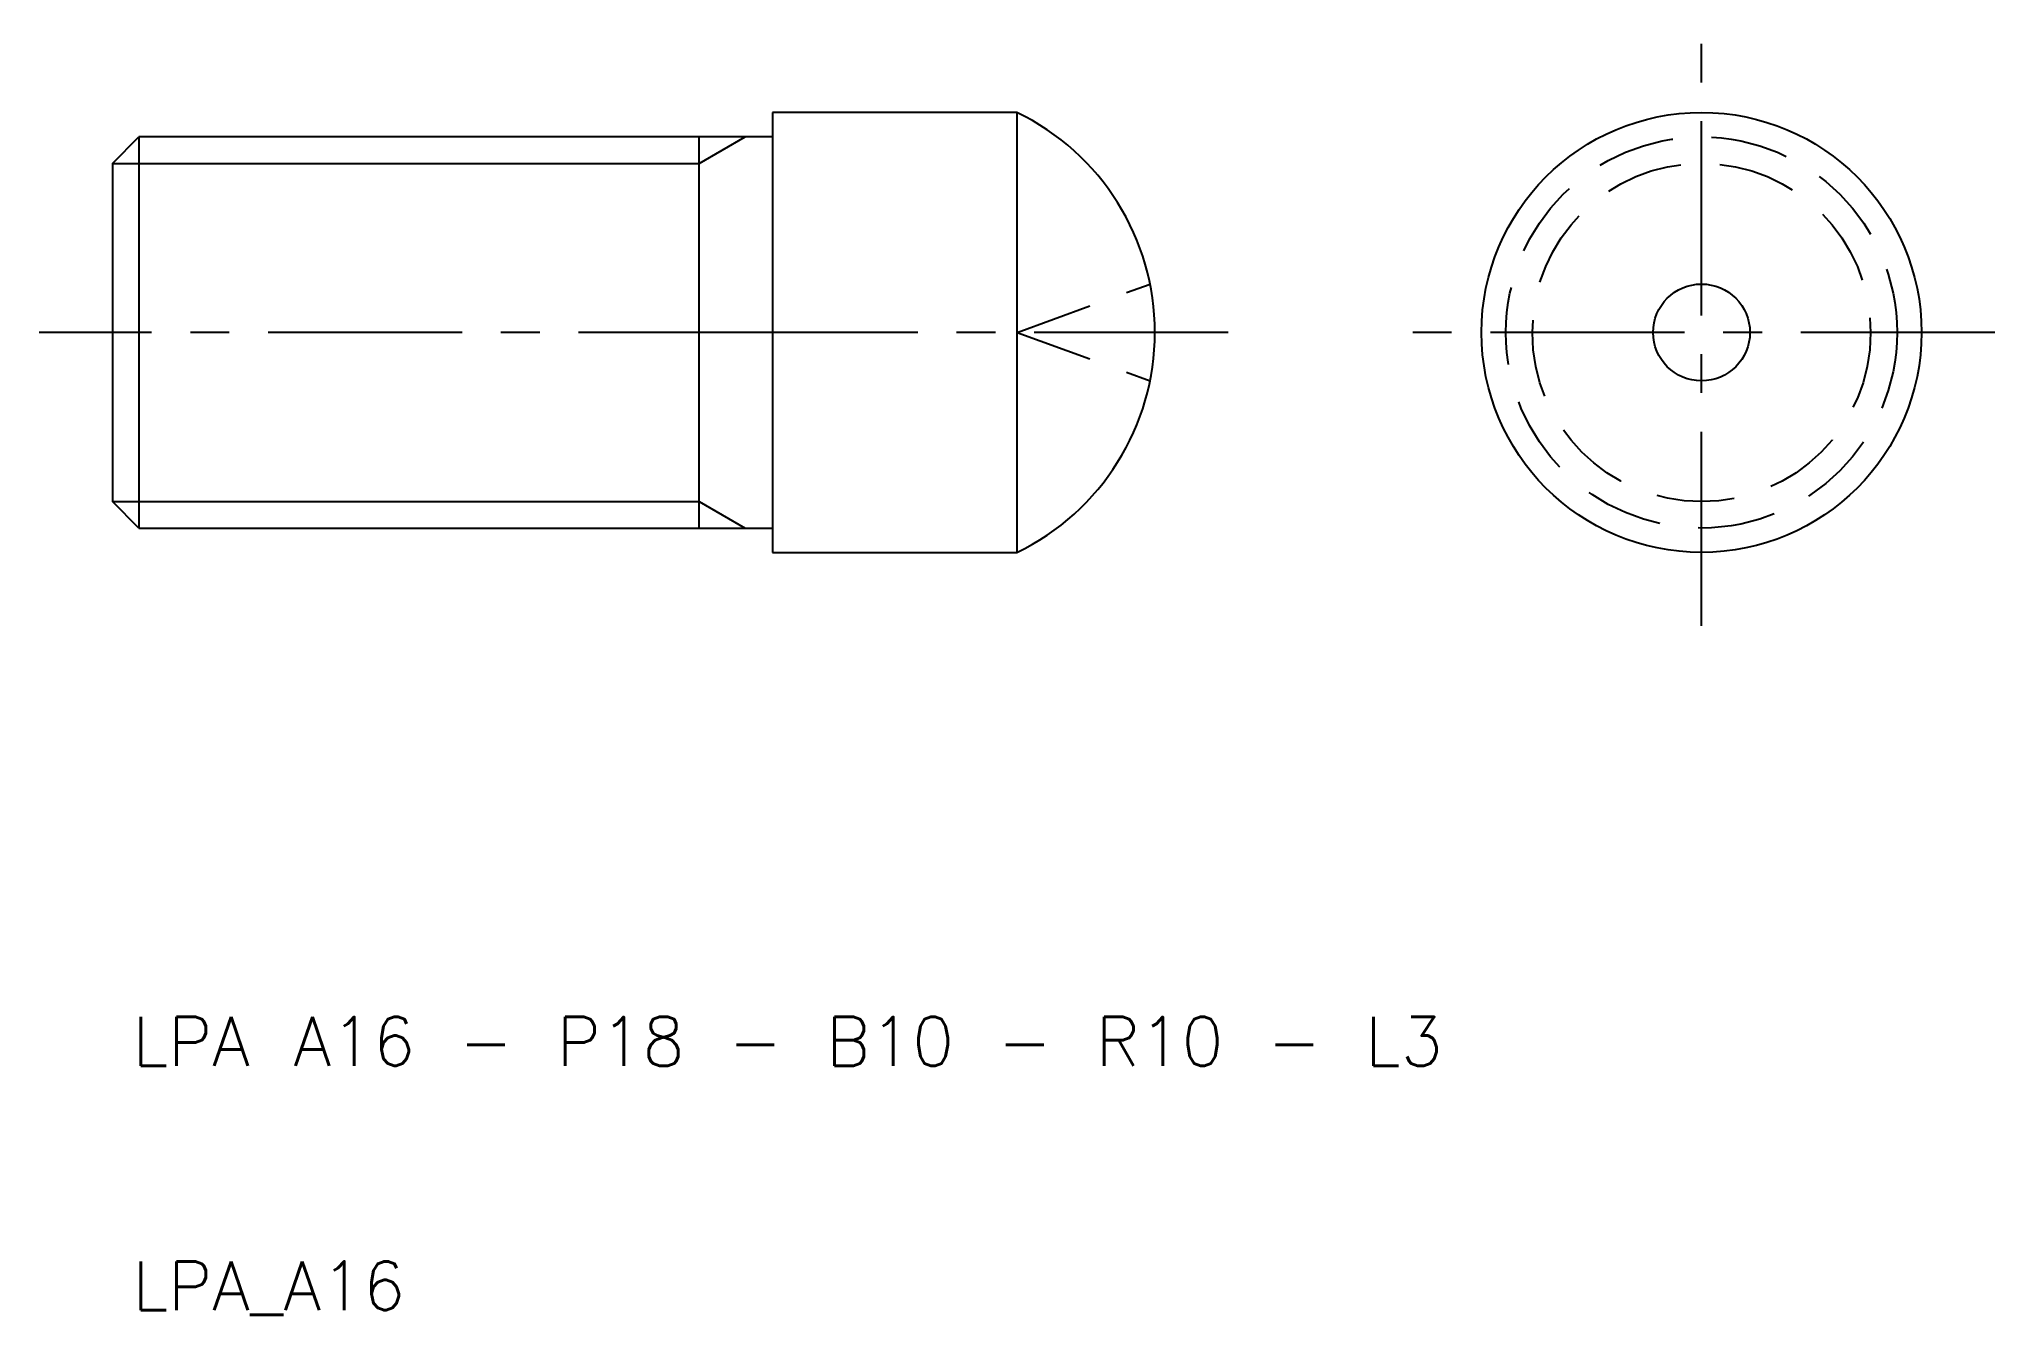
# Model space of a CAD drawing. Extents: x 20 to 100, y 9.8 to 62.
import ezdxf

# ---------------------------------------------------------------- set-up
doc = ezdxf.new("R2010")
doc.units = 0
doc.header["$LTSCALE"] = 0.25
doc.linetypes.add('CENTER', pattern=[50.8, 31.75, -6.35, 6.35, -6.35])
doc.linetypes.add('DASHED', pattern=[19.05, 12.7, -6.35])
doc.layers.get('0').update_dxf_attribs({"linetype": 'CONTINUOUS'})
doc.layers.add('CENTER', color=1, linetype='CENTER')
doc.styles.get("Standard").update_dxf_attribs({"font": 'txt.shx'})

msp = doc.modelspace()

# ---------------------------------------------------------------- linework, layer by layer
for p, q in [((50, 59), (50, 41)), ((60, 59), (50, 59)), ((60, 41), (60, 59)), ((23, 56.917), (24.083, 58)), ((24.083, 58), (24.083, 42)), ((50, 58), (24.083, 58)), ((47, 42), (47, 58)), ((23, 56.917), (23, 43.083)), ((24.083, 42), (23, 43.083)), ((24.083, 42), (50, 42)), ((50, 41), (60, 41))]:
    msp.add_line(p, q)
at = {"color": 3}
for p, q in [((47, 56.917), (48.875, 58)), ((23, 56.917), (47, 56.917)), ((23, 43.083), (47, 43.083)), ((47, 43.083), (48.875, 42))]:
    msp.add_line(p, q, dxfattribs=at)
at = {"color": 3, "linetype": 'DASHED'}
for q in [(65.443, 51.981), (65.443, 48.019)]:
    msp.add_line((60, 50), q, dxfattribs=at)
for radius in [9, 1.981]:
    msp.add_circle((88, 50), radius)
for radius in [8, 6.918]:
    msp.add_circle((88, 50), radius, dxfattribs=at)
msp.add_arc((55.641, 50), 10, 295.84193, 64.15807)
at = {"layer": 'CENTER', "color": 1, "linetype": 'CENTER'}
for p, q in [((88, 38), (88, 62)), ((50, 50), (20, 50)), ((68.641, 50), (50, 50)), ((100, 50), (76, 50))]:
    msp.add_line(p, q, dxfattribs=at)

# ---------------------------------------------------------------- texts
for s, p in [('LPA A16 - P18 - B10 - R10 - L3', (23.823, 20)), ('LPA_A16', (23.823, 10))]:
    msp.add_text(s, height=2).set_placement(p)

doc.saveas('drawing.dxf')
